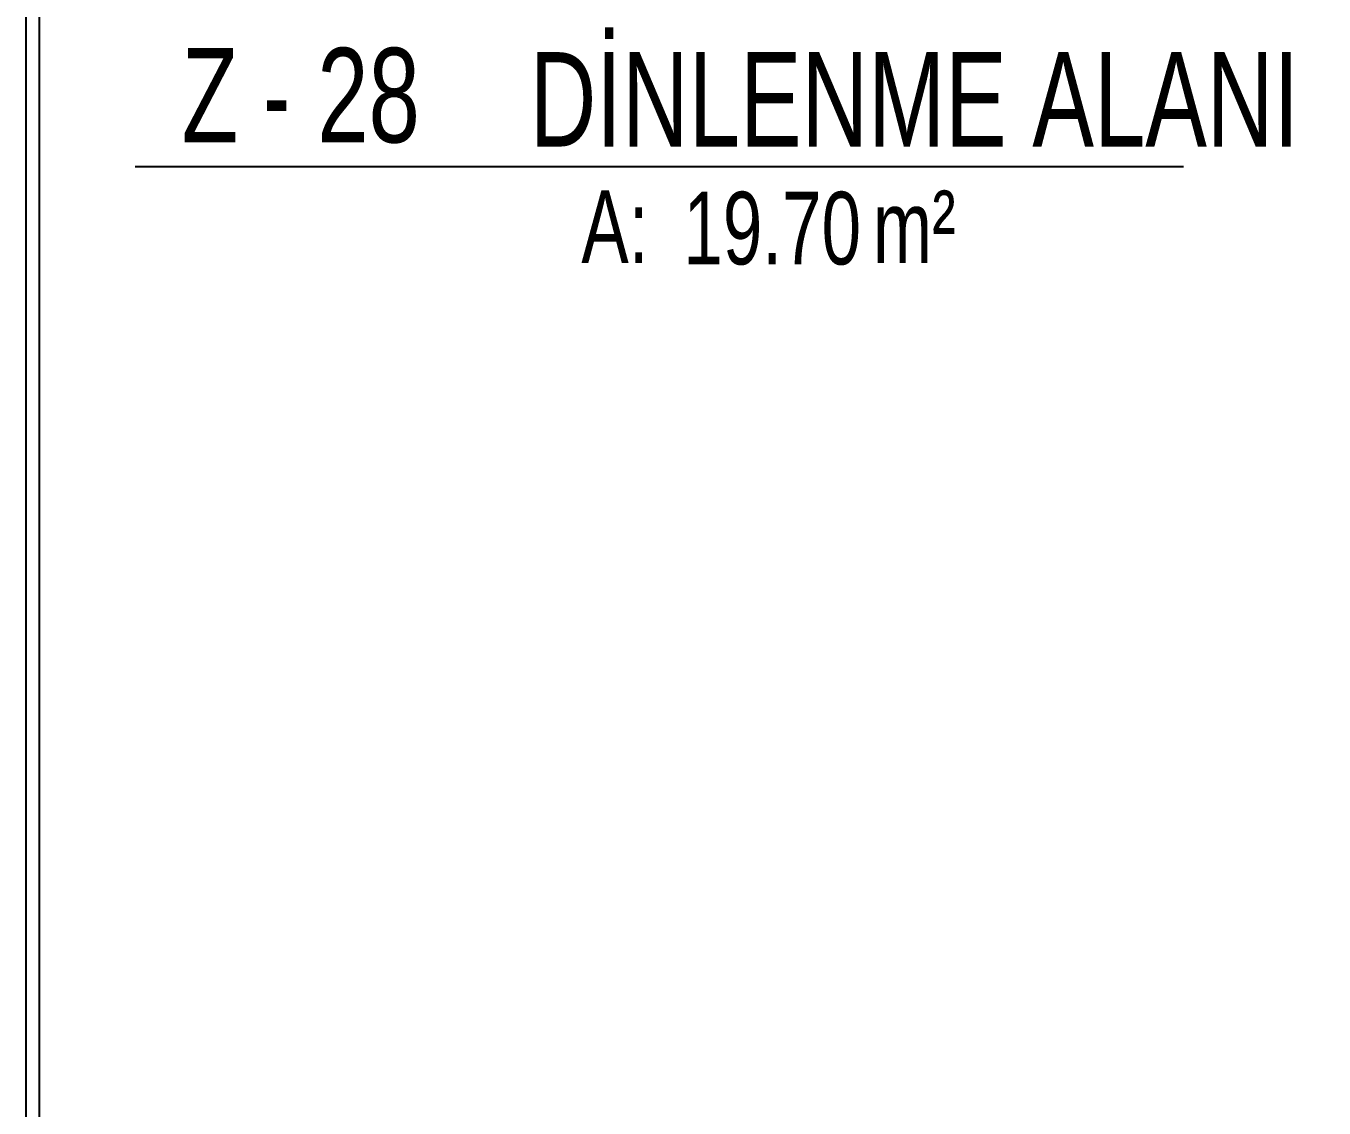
# Model space of a CAD drawing. Header units: inches. Extents: x 21 to 32698, y 13 to 3712.
# Drawn here: x 5766.8 to 6005, y 1112.2 to 1310.7 of the extents above; entities that cross this region are included whole.
import ezdxf
from ezdxf.enums import TextEntityAlignment as Align

# ---------------------------------------------------------------- set-up
doc = ezdxf.new("R2010")
doc.units = ezdxf.units.IN
doc.header["$MEASUREMENT"] = 0
for name, color, linetype, lineweight in [('Z_MİM_-KM-AREA-IDEN', 8, 'Continuous', 25), ('Z_MİM_-KM-WALL', 8, 'Continuous', 25), ('Z_MİM_-KM-WALL-PLASTER', 8, 'Continuous', 25)]:
    doc.layers.add(name, color=color, linetype=linetype, lineweight=lineweight)
doc.styles.add('Arial_4', font='arial.ttf', dxfattribs={"height": 10})
doc.styles.add('MAH', font='arial.ttf', dxfattribs={"width": 0.8, "height": 17.5})

# ---------------------------------------------------------------- blocks, each defined once
blk = doc.blocks.new('*U121')
blk.add_line((0, 0), (192.45, 0))
at = {"color": 7, "style": 'MAH', "width": 0.6}
blk.add_text('-', height=17.07, dxfattribs=at).set_placement((25.99, 13.11), align=Align.MIDDLE_CENTER)
at = {"color": 7, "style": 'Arial_4', "width": 0.7}
for s, p in [('A:', (81.91, -17.69)), ('m² ', (135.42, -17.69))]:
    blk.add_text(s, height=13.333, dxfattribs=at).set_placement(p)
for tag, p in [('K', (8.57, 13.11)), ('00', (33.43, 13.11)), ('MAHALADI', (72.42, 12.35))]:
    blk.add_attdef(tag, text='', height=17.33, dxfattribs=at).set_placement(p, align=Align.MIDDLE_LEFT)
blk.add_attdef('27.00', text='', height=13.33, dxfattribs=at).set_placement((133.25, -11.29), align=Align.MIDDLE_RIGHT)

msp = doc.modelspace()

# ---------------------------------------------------------------- linework, layer by layer
at = {"layer": 'Z_MİM_-KM-WALL'}
msp.add_line((5766.76, 1637.08), (5766.76, 1002.08), dxfattribs=at)
at = {"layer": 'Z_MİM_-KM-WALL-PLASTER'}
msp.add_lwpolyline([(6044.26, 1329.58), (6044.26, 1019.58), (5984.26, 1019.58), (5984.26, 1004.58), (5769.26, 1004.58), (5769.26, 1634.58), (6109.26, 1634.58), (6109.26, 1557.08)], dxfattribs=at)

# ---------------------------------------------------------------- block references
at = {"layer": 'Z_MİM_-KM-AREA-IDEN'}
msp.add_blockref('*U121', (5786.78, 1284.93), dxfattribs=at).add_auto_attribs({'27.00': '19.70', '00': '28', 'K': 'Z', 'MAHALADI': 'DİNLENME ALANI'})

doc.saveas('drawing.dxf')
